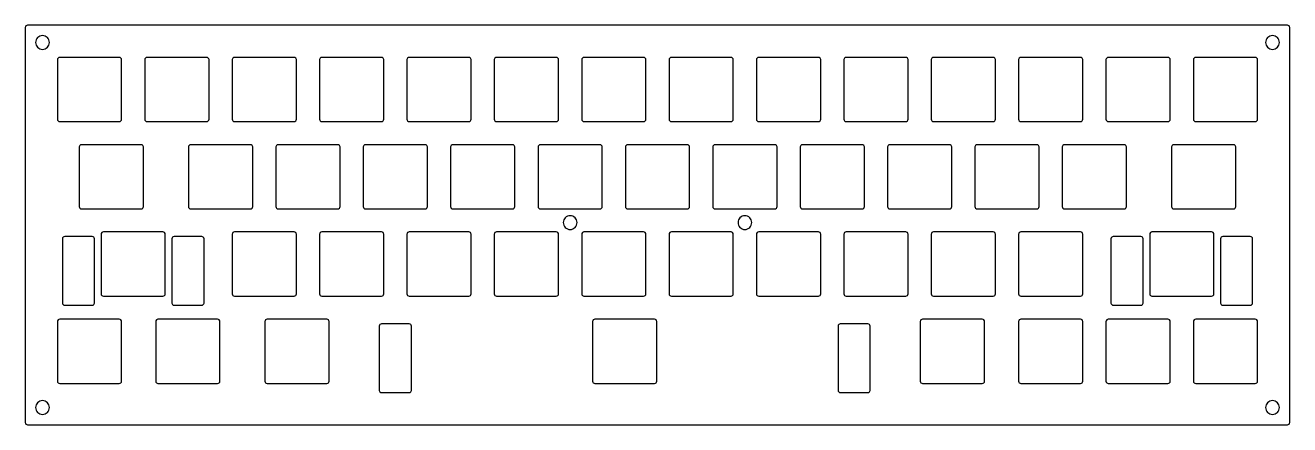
# Model space of a CAD drawing. Header units: millimetres. Extents: x -14 to 262, y -73 to 14.
import ezdxf

# ---------------------------------------------------------------- set-up
doc = ezdxf.new("R2010")
doc.units = ezdxf.units.MM

msp = doc.modelspace()

# ---------------------------------------------------------------- linework, layer by layer
at = {"linetype": 'CONTINUOUS'}
for points in [[(-8.75, 10.25, 0.198912), (-9.19, 11.31, 0.198912), (-10.25, 11.75, 0.198912), (-11.31, 11.31, 0.198912), (-11.75, 10.25, 0.198912), (-11.31, 9.19, 0.198912), (-10.25, 8.75, 0.198912), (-9.19, 9.19, 0.198912)], [(259.4, 10.25, 0.198912), (258.96, 11.31, 0.198912), (257.9, 11.75, 0.198912), (256.84, 11.31, 0.198912), (256.4, 10.25, 0.198912), (256.84, 9.19, 0.198912), (257.9, 8.75, 0.198912), (258.96, 9.19, 0.198912)], [(-7, -6.5, 0.414214), (-6.5, -7), (6.5, -7, 0.414214), (7, -6.5), (7, 6.5, 0.414214), (6.5, 7), (-6.5, 7, 0.414214), (-7, 6.5)], [(12.05, -6.5, 0.414214), (12.55, -7), (25.55, -7, 0.414214), (26.05, -6.5), (26.05, 6.5, 0.414214), (25.55, 7), (12.55, 7, 0.414214), (12.05, 6.5)], [(31.1, -6.5, 0.414214), (31.6, -7), (44.6, -7, 0.414214), (45.1, -6.5), (45.1, 6.5, 0.414214), (44.6, 7), (31.6, 7, 0.414214), (31.1, 6.5)], [(50.15, -6.5, 0.414214), (50.65, -7), (63.65, -7, 0.414214), (64.15, -6.5), (64.15, 6.5, 0.414214), (63.65, 7), (50.65, 7, 0.414214), (50.15, 6.5)], [(69.2, -6.5, 0.414214), (69.7, -7), (82.7, -7, 0.414214), (83.2, -6.5), (83.2, 6.5, 0.414214), (82.7, 7), (69.7, 7, 0.414214), (69.2, 6.5)], [(88.25, -6.5, 0.414214), (88.75, -7), (101.75, -7, 0.414214), (102.25, -6.5), (102.25, 6.5, 0.414214), (101.75, 7), (88.75, 7, 0.414214), (88.25, 6.5)], [(107.3, -6.5, 0.414214), (107.8, -7), (120.8, -7, 0.414214), (121.3, -6.5), (121.3, 6.5, 0.414214), (120.8, 7), (107.8, 7, 0.414214), (107.3, 6.5)], [(126.35, -6.5, 0.414214), (126.85, -7), (139.85, -7, 0.414214), (140.35, -6.5), (140.35, 6.5, 0.414214), (139.85, 7), (126.85, 7, 0.414214), (126.35, 6.5)], [(145.4, -6.5, 0.414214), (145.9, -7), (158.9, -7, 0.414214), (159.4, -6.5), (159.4, 6.5, 0.414214), (158.9, 7), (145.9, 7, 0.414214), (145.4, 6.5)], [(164.45, -6.5, 0.414214), (164.95, -7), (177.95, -7, 0.414214), (178.45, -6.5), (178.45, 6.5, 0.414214), (177.95, 7), (164.95, 7, 0.414214), (164.45, 6.5)], [(183.5, -6.5, 0.414214), (184, -7), (197, -7, 0.414214), (197.5, -6.5), (197.5, 6.5, 0.414214), (197, 7), (184, 7, 0.414214), (183.5, 6.5)], [(202.55, -6.5, 0.414214), (203.05, -7), (216.05, -7, 0.414214), (216.55, -6.5), (216.55, 6.5, 0.414214), (216.05, 7), (203.05, 7, 0.414214), (202.55, 6.5)], [(221.6, -6.5, 0.414214), (222.1, -7), (235.1, -7, 0.414214), (235.6, -6.5), (235.6, 6.5, 0.414214), (235.1, 7), (222.1, 7, 0.414214), (221.6, 6.5)], [(240.65, -6.5, 0.414214), (241.15, -7), (254.15, -7, 0.414214), (254.65, -6.5), (254.65, 6.5, 0.414214), (254.15, 7), (241.15, 7, 0.414214), (240.65, 6.5)], [(-2.24, -25.55, 0.414214), (-1.74, -26.05), (11.26, -26.05, 0.414214), (11.76, -25.55), (11.76, -12.55, 0.414214), (11.26, -12.05), (-1.74, -12.05, 0.414214), (-2.24, -12.55)], [(21.57, -25.55, 0.414214), (22.07, -26.05), (35.08, -26.05, 0.414214), (35.58, -25.55), (35.58, -12.55, 0.414214), (35.08, -12.05), (22.07, -12.05, 0.414214), (21.57, -12.55)], [(40.62, -25.55, 0.414214), (41.12, -26.05), (54.12, -26.05, 0.414214), (54.62, -25.55), (54.62, -12.55, 0.414214), (54.12, -12.05), (41.12, -12.05, 0.414214), (40.62, -12.55)], [(59.67, -25.55, 0.414214), (60.17, -26.05), (73.17, -26.05, 0.414214), (73.67, -25.55), (73.67, -12.55, 0.414214), (73.17, -12.05), (60.17, -12.05, 0.414214), (59.67, -12.55)], [(78.72, -25.55, 0.414214), (79.22, -26.05), (92.22, -26.05, 0.414214), (92.72, -25.55), (92.72, -12.55, 0.414214), (92.22, -12.05), (79.22, -12.05, 0.414214), (78.72, -12.55)], [(97.78, -25.55, 0.414214), (98.28, -26.05), (111.28, -26.05, 0.414214), (111.78, -25.55), (111.78, -12.55, 0.414214), (111.28, -12.05), (98.28, -12.05, 0.414214), (97.78, -12.55)], [(116.83, -25.55, 0.414214), (117.33, -26.05), (130.32, -26.05, 0.414214), (130.82, -25.55), (130.82, -12.55, 0.414214), (130.32, -12.05), (117.33, -12.05, 0.414214), (116.83, -12.55)], [(135.88, -25.55, 0.414214), (136.38, -26.05), (149.38, -26.05, 0.414214), (149.88, -25.55), (149.88, -12.55, 0.414214), (149.38, -12.05), (136.38, -12.05, 0.414214), (135.88, -12.55)], [(154.93, -25.55, 0.414214), (155.43, -26.05), (168.43, -26.05, 0.414214), (168.93, -25.55), (168.93, -12.55, 0.414214), (168.43, -12.05), (155.43, -12.05, 0.414214), (154.93, -12.55)], [(173.97, -25.55, 0.414214), (174.47, -26.05), (187.47, -26.05, 0.414214), (187.97, -25.55), (187.97, -12.55, 0.414214), (187.47, -12.05), (174.47, -12.05, 0.414214), (173.97, -12.55)], [(193.03, -25.55, 0.414214), (193.53, -26.05), (206.53, -26.05, 0.414214), (207.03, -25.55), (207.03, -12.55, 0.414214), (206.53, -12.05), (193.53, -12.05, 0.414214), (193.03, -12.55)], [(212.07, -25.55, 0.414214), (212.57, -26.05), (225.57, -26.05, 0.414214), (226.07, -25.55), (226.07, -12.55, 0.414214), (225.57, -12.05), (212.57, -12.05, 0.414214), (212.07, -12.55)], [(235.89, -25.55, 0.414214), (236.39, -26.05), (249.39, -26.05, 0.414214), (249.89, -25.55), (249.89, -12.55, 0.414214), (249.39, -12.05), (236.39, -12.05, 0.414214), (235.89, -12.55)], [(106.28, -29.05, 0.198912), (105.84, -27.99, 0.198912), (104.78, -27.55, 0.198912), (103.71, -27.99, 0.198912), (103.28, -29.05, 0.198912), (103.71, -30.11, 0.198912), (104.78, -30.55, 0.198912), (105.84, -30.11, 0.198912)], [(144.38, -29.05, 0.198912), (143.94, -27.99, 0.198912), (142.88, -27.55, 0.198912), (141.81, -27.99, 0.198912), (141.38, -29.05, 0.198912), (141.81, -30.11, 0.198912), (142.88, -30.55, 0.198912), (143.94, -30.11, 0.198912)], [(-5.91, -46.6, 0.414214), (-5.41, -47.1), (0.59, -47.1, 0.414214), (1.09, -46.6), (1.09, -32.6, 0.414214), (0.59, -32.1), (-5.41, -32.1, 0.414214), (-5.91, -32.6)], [(2.52, -44.6, 0.414214), (3.02, -45.1), (16.02, -45.1, 0.414214), (16.52, -44.6), (16.52, -31.6, 0.414214), (16.02, -31.1), (3.02, -31.1, 0.414214), (2.52, -31.6)], [(17.96, -46.6, 0.414214), (18.46, -47.1), (24.46, -47.1, 0.414214), (24.96, -46.6), (24.96, -32.6, 0.414214), (24.46, -32.1), (18.46, -32.1, 0.414214), (17.96, -32.6)], [(31.1, -44.6, 0.414214), (31.6, -45.1), (44.6, -45.1, 0.414214), (45.1, -44.6), (45.1, -31.6, 0.414214), (44.6, -31.1), (31.6, -31.1, 0.414214), (31.1, -31.6)], [(50.15, -44.6, 0.414214), (50.65, -45.1), (63.65, -45.1, 0.414214), (64.15, -44.6), (64.15, -31.6, 0.414214), (63.65, -31.1), (50.65, -31.1, 0.414214), (50.15, -31.6)], [(69.2, -44.6, 0.414214), (69.7, -45.1), (82.7, -45.1, 0.414214), (83.2, -44.6), (83.2, -31.6, 0.414214), (82.7, -31.1), (69.7, -31.1, 0.414214), (69.2, -31.6)], [(88.25, -44.6, 0.414214), (88.75, -45.1), (101.75, -45.1, 0.414214), (102.25, -44.6), (102.25, -31.6, 0.414214), (101.75, -31.1), (88.75, -31.1, 0.414214), (88.25, -31.6)], [(107.3, -44.6, 0.414214), (107.8, -45.1), (120.8, -45.1, 0.414214), (121.3, -44.6), (121.3, -31.6, 0.414214), (120.8, -31.1), (107.8, -31.1, 0.414214), (107.3, -31.6)], [(126.35, -44.6, 0.414214), (126.85, -45.1), (139.85, -45.1, 0.414214), (140.35, -44.6), (140.35, -31.6, 0.414214), (139.85, -31.1), (126.85, -31.1, 0.414214), (126.35, -31.6)], [(145.4, -44.6, 0.414214), (145.9, -45.1), (158.9, -45.1, 0.414214), (159.4, -44.6), (159.4, -31.6, 0.414214), (158.9, -31.1), (145.9, -31.1, 0.414214), (145.4, -31.6)], [(164.45, -44.6, 0.414214), (164.95, -45.1), (177.95, -45.1, 0.414214), (178.45, -44.6), (178.45, -31.6, 0.414214), (177.95, -31.1), (164.95, -31.1, 0.414214), (164.45, -31.6)], [(183.5, -44.6, 0.414214), (184, -45.1), (197, -45.1, 0.414214), (197.5, -44.6), (197.5, -31.6, 0.414214), (197, -31.1), (184, -31.1, 0.414214), (183.5, -31.6)], [(202.55, -44.6, 0.414214), (203.05, -45.1), (216.05, -45.1, 0.414214), (216.55, -44.6), (216.55, -31.6, 0.414214), (216.05, -31.1), (203.05, -31.1, 0.414214), (202.55, -31.6)], [(222.69, -46.6, 0.414214), (223.19, -47.1), (229.19, -47.1, 0.414214), (229.69, -46.6), (229.69, -32.6, 0.414214), (229.19, -32.1), (223.19, -32.1, 0.414214), (222.69, -32.6)], [(231.12, -44.6, 0.414214), (231.62, -45.1), (244.62, -45.1, 0.414214), (245.12, -44.6), (245.12, -31.6, 0.414214), (244.62, -31.1), (231.62, -31.1, 0.414214), (231.12, -31.6)], [(246.56, -46.6, 0.414214), (247.06, -47.1), (253.06, -47.1, 0.414214), (253.56, -46.6), (253.56, -32.6, 0.414214), (253.06, -32.1), (247.06, -32.1, 0.414214), (246.56, -32.6)], [(-7, -63.65, 0.414214), (-6.5, -64.15), (6.5, -64.15, 0.414214), (7, -63.65), (7, -50.65, 0.414214), (6.5, -50.15), (-6.5, -50.15, 0.414214), (-7, -50.65)], [(14.43, -63.65, 0.414214), (14.93, -64.15), (27.93, -64.15, 0.414214), (28.43, -63.65), (28.43, -50.65, 0.414214), (27.93, -50.15), (14.93, -50.15, 0.414214), (14.43, -50.65)], [(38.24, -63.65, 0.414214), (38.74, -64.15), (51.74, -64.15, 0.414214), (52.24, -63.65), (52.24, -50.65, 0.414214), (51.74, -50.15), (38.74, -50.15, 0.414214), (38.24, -50.65)], [(63.18, -65.65, 0.414214), (63.68, -66.15), (69.68, -66.15, 0.414214), (70.18, -65.65), (70.18, -51.65, 0.414214), (69.68, -51.15), (63.68, -51.15, 0.414214), (63.18, -51.65)], [(109.68, -63.65, 0.414214), (110.18, -64.15), (123.18, -64.15, 0.414214), (123.68, -63.65), (123.68, -50.65, 0.414214), (123.18, -50.15), (110.18, -50.15, 0.414214), (109.68, -50.65)], [(163.18, -65.65, 0.414214), (163.68, -66.15), (169.68, -66.15, 0.414214), (170.18, -65.65), (170.18, -51.65, 0.414214), (169.68, -51.15), (163.68, -51.15, 0.414214), (163.18, -51.65)], [(181.12, -63.65, 0.414214), (181.62, -64.15), (194.62, -64.15, 0.414214), (195.12, -63.65), (195.12, -50.65, 0.414214), (194.62, -50.15), (181.62, -50.15, 0.414214), (181.12, -50.65)], [(202.55, -63.65, 0.414214), (203.05, -64.15), (216.05, -64.15, 0.414214), (216.55, -63.65), (216.55, -50.65, 0.414214), (216.05, -50.15), (203.05, -50.15, 0.414214), (202.55, -50.65)], [(221.6, -63.65, 0.414214), (222.1, -64.15), (235.1, -64.15, 0.414214), (235.6, -63.65), (235.6, -50.65, 0.414214), (235.1, -50.15), (222.1, -50.15, 0.414214), (221.6, -50.65)], [(240.65, -63.65, 0.414214), (241.15, -64.15), (254.15, -64.15, 0.414214), (254.65, -63.65), (254.65, -50.65, 0.414214), (254.15, -50.15), (241.15, -50.15, 0.414214), (240.65, -50.65)], [(-8.75, -69.4, 0.198912), (-9.19, -68.34, 0.198912), (-10.25, -67.9, 0.198912), (-11.31, -68.34, 0.198912), (-11.75, -69.4, 0.198912), (-11.31, -70.46, 0.198912), (-10.25, -70.9, 0.198912), (-9.19, -70.46, 0.198912)], [(259.4, -69.4, 0.198912), (258.96, -68.34, 0.198912), (257.9, -67.9, 0.198912), (256.84, -68.34, 0.198912), (256.4, -69.4, 0.198912), (256.84, -70.46, 0.198912), (257.9, -70.9, 0.198912), (258.96, -70.46, 0.198912)]]:
    msp.add_lwpolyline(points, format="xyb", close=True, dxfattribs=at)
at = {"layer": 'outline', "linetype": 'CONTINUOUS'}
msp.add_lwpolyline([(-14, -72.65, 0.414214), (-13.5, -73.15), (261.15, -73.15, 0.414214), (261.65, -72.65), (261.65, 13.5, 0.414214), (261.15, 14), (-13.5, 14, 0.414214), (-14, 13.5)], format="xyb", close=True, dxfattribs=at)

doc.saveas('drawing.dxf')
